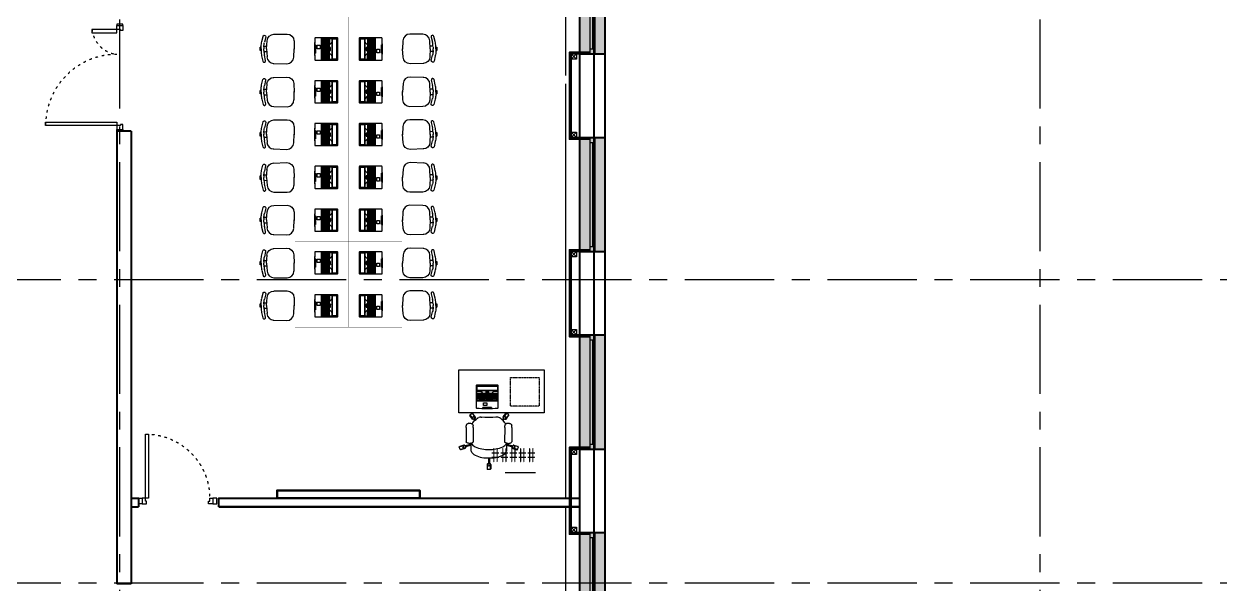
# Model space of a CAD drawing. Header units: millimetres. Extents: x -13407 to 8937287, y -2611 to 109271.
# Drawn here: x 54173 to 71033, y 11523 to 19375 of the extents above; entities that cross this region are included whole.
import ezdxf
from ezdxf import colors
from ezdxf.entities.mleader import LeaderData, LeaderLine
from ezdxf.enums import TextEntityAlignment as Align
from ezdxf.math import Vec2, Vec3

# ---------------------------------------------------------------- set-up
doc = ezdxf.new("R2010")
doc.units = ezdxf.units.MM
for name, pattern in [('ACAD_ISO03W100', [30, 12, -18]), ('CENTER', [2, 1.25, -0.25, 0.25, -0.25]), ('HIDDEN', [6, 4, -2])]:
    doc.linetypes.add(name, pattern=pattern)
for name, color, linetype, lineweight in [('_0', 250, 'Continuous', 9), ('_ТХ_мебель передв', 250, 'Continuous', 13), ('_ТХ_обор_комп принт', 30, 'Continuous', 13), ('АР_Двери', 5, 'Continuous', 18), ('АР_Маркер экспликации', 239, 'Continuous', 13), ('АР_Навесной фасад', 5, 'Continuous', 5), ('АР_Номер помещения', 1, 'Continuous', 25), ('АР_Окна БЛОК', 250, 'Continuous', 13), ('АР_Оси', 193, 'Continuous', 9), ('АР_Отметки', 250, 'Continuous', 15), ('АР_Перегородки газоблок', 165, 'Continuous', 30), ('АР_Подоконники', 163, 'Continuous', 9), ('АР_Помещения_площадь', 19, 'Continuous', 9), ('АР_Сущ Несущая стена', 202, 'Continuous', 30)]:
    doc.layers.add(name, color=color, linetype=linetype, lineweight=lineweight)
doc.styles.add('ISOCPEUR', font='isocpeur.ttf', dxfattribs={"width": 0.7})
doc.styles.get("Standard").update_dxf_attribs({"font": 'arial.ttf'})

# ---------------------------------------------------------------- blocks, each defined once
blk = doc.blocks.new('*U58')
at = {"true_color": 0xffffff}
h = blk.add_hatch(color=7, dxfattribs=at)
h.dxf.hatch_style = 1
h.paths.add_polyline_path([(-1600, -140), (0, -140), (0, 220), (-1600, 220)])
at = {"lineweight": 30}
for p, q in [((-1600, -140), (-1600, 220)), ((0, -140), (0, 220))]:
    blk.add_line(p, q, dxfattribs=at)
for p, q in [((0, 220), (-1600, 220)), ((-1600, 70), (0, 70)), ((-1600, 0), (0, 0)), ((-1530, 0), (-1530, 70)), ((-1530, 35), (-70, 35)), ((-70, 0), (-70, 70)), ((-1600, -140), (0, -140)), ((-1600, -140), (-1600, -140)), ((-1600, -140), (-1600, -140)), ((0, -140), (0, -140)), ((0, -140), (0, -140))]:
    blk.add_line(p, q)
blk = doc.blocks.new('*U11')
for points in [[(0, 0), (0, -80), (55, -80), (55, 0), (0, 0)], [(55, -80), (55, 0), (115, 0), (115, -40), (100, -40), (100, -80), (55, -80)], [(1045, -80), (1045, 0), (985, 0), (985, -40), (1000, -40), (1000, -80), (1045, -80)], [(1100, 0), (1100, -80), (1045, -80), (1045, 0), (1100, 0)]]:
    blk.add_lwpolyline(points)
blk.add_lwpolyline([(100, -80), (100, -980), (140, -980), (140, -80)], close=True)
at = {"linetype": 'ACAD_ISO03W100', "ltscale": 3}
blk.add_arc((100, -80), 900, 270, 0, dxfattribs=at)
blk = doc.blocks.new('Полуторная_на лестницу')
for points in [[(75, 80), (75, 1080), (125, 1080), (125, 80)], [(1375, 430), (1375, 80), (1425, 80), (1425, 430)]]:
    blk.add_lwpolyline(points, close=True)
for points in [[(0, 0), (0, 80), (20, 80), (20, 0), (0, 0)], [(20, 80), (20, 0), (90, 0), (90, 30), (75, 30), (75, 80), (20, 80)], [(1480, 80), (1480, 0), (1410, 0), (1410, 30), (1425, 30), (1425, 80), (1480, 80)], [(1500, 0), (1500, 80), (1480, 80), (1480, 0), (1500, 0)]]:
    blk.add_lwpolyline(points)
at = {"linetype": 'ACAD_ISO03W100', "ltscale": 3}
for centre, radius, start, end in [((75, 80), 1000, 0, 90), ((1465, 40), 392, 95.9075, 174.0925)]:
    blk.add_arc(centre, radius, start, end, dxfattribs=at)
blk = doc.blocks.new('*U41')
at = {"layer": 'АР_Номер помещения', "color": 7}
blk.add_circle((-20924, -2974), 400, dxfattribs=at)
at = {"layer": 'АР_Помещения_площадь', "color": 7}
blk.add_line((-18301, -10734), (-18723, -10734), dxfattribs=at)
at = {"color": 7, "style": 'ISOCPEUR', "width": 0.7, "flags": 1}
blk.add_attdef('КАТЕГОРИЯ', (-499, -2092), '', height=250, dxfattribs=at)
at = {"layer": 'АР_Номер помещения', "color": 7, "style": 'ISOCPEUR', "width": 0.7}
blk.add_attdef('НОМЕР_ПОМЕЩЕНИЯ', text='', height=300, dxfattribs=at).set_placement((-20924, -2974), align=Align.MIDDLE_CENTER)
at = {"layer": 'АР_Помещения_площадь', "color": 7, "lineweight": 30, "width": 0.7, "flags": 104}
blk.add_attdef('ИМЯ_ПОМЕЩЕНИЯ', text='', height=100, dxfattribs=at).set_placement((158, 1217), align=Align.MIDDLE_CENTER)
at = {"layer": 'АР_Помещения_площадь', "color": 7, "style": 'ISOCPEUR', "width": 0.7}
blk.add_attdef('ПЛОЩАДЬ_ПОМЕЩЕНИЯ', text='', height=200, dxfattribs=at).set_placement((-18296, -10487), align=Align.MIDDLE_RIGHT)
blk = doc.blocks.new('_DotSmall')
at = {"color": 0, "linetype": 'ByBlock', "const_width": 0.5}
blk.add_lwpolyline([(-0.0625, 0, 1), (0.0625, 0, 1)], format="xyb", close=True, dxfattribs=at)
blk = doc.blocks.new('A$Ce02d65bd')
at = {"ltscale": 100}
for points in [[(0, 0), (0, 75), (75, 75), (75, 0), (0, 0)], [(0, 0), (75, 75)], [(0, 75), (75, 0)]]:
    blk.add_lwpolyline(points, dxfattribs=at)
blk = doc.blocks.new('СК33 790х830')
for p, q in [((-25, 659), (-25, 719)), ((-20, 729), (20, 729)), ((-20, 729), (-20, 649)), ((20, 729), (20, 649)), ((25, 659), (25, 719)), ((-20, 649), (-16, 649)), ((-7, 568), (-7, 642)), ((-2, 649), (2, 649)), ((7, 568), (6, 642)), ((15, 649), (20, 649)), ((-403, 450), (-416, 412)), ((-416, 412), (-339, 388)), ((-350, 386), (-408, 405)), ((-403, 450), (-327, 426)), ((-335, 434), (-392, 452)), ((-338, 392), (-339, 388)), ((-333, 409), (-334, 405)), ((-250, 372), (-329, 399)), ((-327, 426), (-328, 422)), ((-250, 387), (-325, 410)), ((-319, 344), (-320, 340)), ((-320, 140), (-320, 340)), ((-316, 349), (-319, 344)), ((-312, 353), (-316, 349)), ((-306, 357), (-312, 353)), ((-298, 360), (-306, 357)), ((-290, 362), (-298, 360)), ((-290, 362), (-289, 362)), ((-280, 363), (-289, 362)), ((-280, 363), (-279, 363)), ((-270, 364), (-279, 363)), ((-270, 364), (-261, 363)), ((-261, 363), (-261, 363)), ((-261, 363), (-252, 362)), ((-252, 362), (-251, 362)), ((-251, 362), (-243, 360)), ((-249, 472), (-250, 402)), ((-250, 402), (-250, 398)), ((-250, 398), (-250, 380)), ((-250, 380), (-250, 370)), ((-250, 370), (-250, 362)), ((-243, 360), (-235, 357)), ((-235, 357), (-229, 353)), ((-229, 353), (-224, 349)), ((-224, 349), (-222, 344)), ((-222, 344), (-220, 340)), ((-221, 140), (-220, 340)), ((221, 344), (220, 340)), ((220, 140), (220, 340)), ((224, 349), (221, 344)), ((228, 353), (224, 349)), ((234, 357), (228, 353)), ((242, 360), (234, 357)), ((250, 362), (242, 360)), ((248, 472), (249, 380)), ((249, 387), (324, 410)), ((249, 372), (328, 399)), ((249, 380), (249, 370)), ((249, 370), (249, 362)), ((250, 362), (251, 362)), ((260, 363), (251, 362)), ((260, 363), (261, 363)), ((270, 364), (261, 363)), ((270, 364), (279, 363)), ((279, 363), (279, 363)), ((279, 363), (288, 362)), ((288, 362), (289, 362)), ((289, 362), (297, 360)), ((297, 360), (305, 357)), ((305, 357), (311, 353)), ((311, 353), (316, 349)), ((316, 349), (318, 344)), ((318, 344), (319, 340)), ((320, 140), (320, 340)), ((403, 450), (326, 426)), ((326, 426), (328, 422)), ((332, 409), (333, 405)), ((334, 434), (392, 452)), ((337, 392), (338, 388)), ((415, 412), (338, 388)), ((350, 386), (407, 405)), ((403, 450), (415, 412)), ((-320, 140), (-320, 131)), ((-320, 131), (-320, 123)), ((-320, 123), (-320, 115)), ((-319, 109), (-320, 115)), ((-318, 106), (-319, 109)), ((-315, 100), (-318, 106)), ((-311, 95), (-315, 100)), ((-305, 90), (-311, 95)), ((-303, 89), (-305, 90)), ((-296, 85), (-303, 89)), ((-293, 84), (-296, 85)), ((-290, 83), (-293, 84)), ((-284, 81), (-290, 83)), ((-281, 81), (-284, 81)), ((-278, 81), (-281, 81)), ((-274, 80), (-278, 81)), ((-277, -38), (-230, 27)), ((-240, 22), (-275, -27)), ((-270, 80), (-274, 80)), ((-267, 80), (-270, 80)), ((-263, 81), (-267, 80)), ((-260, 81), (-263, 81)), ((-257, 81), (-260, 81)), ((-257, 81), (-251, 83)), ((-248, 84), (-251, 83)), ((-245, 85), (-248, 84)), ((-245, 85), (-238, 89)), ((-245, -61), (-198, 4)), ((-236, 90), (-238, 89)), ((-237, 89), (-225, 73)), ((-236, 90), (-230, 95)), ((-230, 95), (-226, 100)), ((-230, 27), (-227, 25)), ((-226, 100), (-223, 106)), ((-225, 73), (-202, 42)), ((-222, 109), (-223, 106)), ((-222, 109), (-221, 115)), ((-221, 140), (-221, 131)), ((-221, 131), (-221, 123)), ((-221, 123), (-221, 115)), ((-221, 115), (-221, 115)), ((-216, 17), (-212, 14)), ((-202, 42), (-215, 25)), ((-192, 34), (-205, 17)), ((-202, 42), (-201, 40)), ((-201, 40), (-181, 26)), ((-201, 6), (-198, 4)), ((-181, 26), (-161, 10)), ((-161, 10), (-158, 8)), ((-158, 8), (-155, 7)), ((-155, 7), (-140, -1)), ((-56, 0), (56, 0)), ((55, 0), (99, -4)), ((155, 7), (139, -1)), ((155, 7), (158, 8)), ((158, 8), (160, 10)), ((174, 21), (160, 10)), ((180, 26), (174, 21)), ((200, 40), (180, 26)), ((187, 30), (196, 17)), ((192, 6), (189, 4)), ((236, -61), (189, 4)), ((197, 38), (206, 25)), ((200, 40), (201, 42)), ((217, 63), (201, 42)), ((207, 17), (204, 14)), ((225, 73), (217, 63)), ((221, 27), (218, 25)), ((220, 140), (220, 131)), ((220, 131), (220, 123)), ((220, 123), (220, 115)), ((220, 115), (220, 113)), ((221, 109), (220, 113)), ((222, 106), (221, 109)), ((268, -38), (221, 27)), ((225, 100), (222, 106)), ((229, 95), (225, 100)), ((237, 89), (225, 73)), ((235, 90), (229, 95)), ((231, 22), (267, -27)), ((237, 89), (235, 90)), ((244, 85), (237, 89)), ((247, 84), (244, 85)), ((250, 83), (247, 84)), ((256, 81), (250, 83)), ((259, 81), (256, 81)), ((262, 81), (259, 81)), ((266, 80), (262, 81)), ((270, 80), (266, 80)), ((273, 80), (270, 80)), ((277, 81), (273, 80)), ((280, 81), (277, 81)), ((283, 81), (280, 81)), ((283, 81), (289, 83)), ((292, 84), (289, 83)), ((295, 85), (292, 84)), ((295, 85), (302, 89)), ((304, 90), (302, 89)), ((304, 90), (310, 95)), ((310, 95), (314, 100)), ((314, 100), (317, 106)), ((318, 109), (317, 106)), ((318, 109), (319, 115)), ((319, 140), (319, 131)), ((319, 131), (319, 123)), ((319, 123), (319, 115)), ((319, 115), (319, 115)), ((-277, -38), (-245, -61)), ((-200, -7), (-235, -56)), ((-140, -1), (-125, -4)), ((-125, -4), (-110, -5)), ((-110, -5), (-99, -4)), ((-99, -4), (-55, 0)), ((111, -5), (99, -4)), ((111, -5), (125, -4)), ((125, -4), (139, -1)), ((191, -7), (226, -56)), ((268, -38), (236, -61))]:
    blk.add_line(p, q)
for centre in [(0, 661), (-345, 411), (344, 411), (-221, 6), (212, 6)]:
    blk.add_circle(centre, 20)
for centre, radius, start, end in [((-20, 719), 5, 90, 180), ((0, 661), 17, 279.4623, 260.5377), ((20, 719), 5, 0, 90), ((-152, 436), 103, 113.6677, 159.763), ((-15, 128), 440, 88.0553, 113.9054), ((-20, 659), 5, 180, 270), ((14, 128), 440, 66.0946, 91.9447), ((20, 659), 5, 270, 0), ((151, 436), 103, 20.237, 66.3323), ((-406, 409), 5, 162.3275, 252.3275), ((-394, 447), 5, 72.3275, 162.3275), ((-345, 411), 17, 351.7899, 332.8652), ((-349, 391), 5, 252.3275, 342.3275), ((-337, 429), 5, 342.3275, 72.3275), ((-152, 318), 103, 113.6677, 155.3986), ((-15, 10), 440, 88.0553, 113.9054), ((14, 10), 440, 66.0946, 91.9447), ((151, 318), 103, 24.6014, 66.3323), ((344, 411), 17, 207.1348, 188.2101), ((336, 429), 5, 107.6725, 197.6725), ((348, 391), 5, 197.6725, 287.6725), ((393, 447), 5, 17.6725, 107.6725), ((405, 409), 5, 287.6725, 17.6725), ((-236, 19), 5, 54, 144), ((-221, 6), 17, 63.4623, 44.5377), ((212, 6), 17, 135.4623, 116.5377), ((227, 19), 5, 36, 126), ((-271, -30), 5, 144, 234), ((-239, -53), 5, 234, 324), ((-204, -4), 5, 324, 54), ((195, -4), 5, 126, 216), ((230, -53), 5, 216, 306), ((263, -30), 5, 306, 36)]:
    blk.add_arc(centre, radius, start, end)
blk = doc.blocks.new('laptop')
at = {"color": 0}
for p, q in [((-150, 325), (-155, 323)), ((-150, 325), (-155, 323)), ((-155, 323), (-155, 10)), ((-155, 323), (-155, 10)), ((-150, 313), (-155, 311)), ((155, 248), (-155, 248)), ((0, 326), (-150, 325)), ((0, 326), (-150, 325)), ((0, 314), (-150, 313)), ((-147, 210), (-147, 234)), ((-147, 210), (-147, 100)), ((147, 210), (-147, 210)), ((-147, 210), (-72, 210)), ((-130, 194), (-147, 194)), ((147, 192), (-147, 192)), ((147, 173), (-147, 173)), ((-143, 309), (-140, 310)), ((-143, 254), (-143, 309)), ((-140, 253), (-143, 254)), ((-140, 310), (140, 310)), ((140, 253), (-140, 253)), ((-138, 192), (-138, 173)), ((-137, 244), (-96, 244)), ((-130, 210), (-130, 194)), ((-129, 173), (-129, 155)), ((-128, 210), (-128, 194)), ((76, 194), (-128, 194)), ((-119, 192), (-119, 173)), ((-111, 210), (-111, 194)), ((-110, 173), (-110, 155)), ((-99, 192), (-99, 173)), ((-94, 210), (-94, 194)), ((-68, 219), (-92, 243)), ((-90, 173), (-90, 155)), ((-80, 192), (-80, 173)), ((-77, 210), (-77, 194)), ((-71, 173), (-71, 155)), ((-60, 210), (-60, 194)), ((-60, 192), (-60, 173)), ((-51, 173), (-51, 155)), ((-43, 210), (-43, 194)), ((-41, 192), (-41, 173)), ((-32, 173), (-32, 155)), ((-26, 210), (-26, 194)), ((-19, 242), (-21, 242)), ((-21, 242), (-21, 237)), ((-21, 237), (-19, 237)), ((-21, 226), (-21, 220)), ((21, 226), (-21, 226)), ((-21, 220), (21, 220)), ((-21, 192), (-21, 173)), ((-19, 237), (-19, 242)), ((-12, 173), (-12, 155)), ((-9, 210), (-9, 194)), ((-6, 242), (-8, 242)), ((-8, 242), (-8, 237)), ((-8, 237), (-6, 237)), ((-6, 237), (-6, 242)), ((-2, 192), (-2, 173)), ((150, 325), (0, 326)), ((150, 325), (0, 326)), ((150, 313), (0, 314)), ((8, 242), (6, 242)), ((6, 242), (6, 237)), ((6, 237), (8, 237)), ((7, 173), (7, 155)), ((8, 237), (8, 242)), ((8, 210), (8, 194)), ((18, 192), (18, 173)), ((21, 242), (19, 242)), ((19, 242), (19, 237)), ((19, 237), (21, 237)), ((21, 237), (21, 242)), ((21, 220), (21, 226)), ((25, 210), (25, 194)), ((27, 173), (27, 155)), ((37, 192), (37, 173)), ((42, 210), (42, 194)), ((46, 173), (46, 155)), ((57, 192), (57, 173)), ((59, 210), (59, 194)), ((66, 173), (66, 155)), ((68, 219), (92, 243)), ((69, 210), (69, 211)), ((69, 210), (69, 211)), ((147, 210), (69, 210)), ((76, 210), (76, 194)), ((76, 192), (76, 173)), ((79, 210), (79, 194)), ((147, 194), (79, 194)), ((85, 173), (85, 155)), ((96, 244), (137, 244)), ((96, 210), (96, 194)), ((96, 192), (96, 173)), ((105, 173), (105, 155)), ((113, 210), (113, 194)), ((129, 192), (129, 100)), ((130, 210), (130, 194)), ((140, 310), (143, 309)), ((143, 254), (140, 253)), ((143, 309), (143, 254)), ((147, 234), (147, 210)), ((147, 210), (147, 100)), ((155, 323), (150, 325)), ((155, 323), (150, 325)), ((155, 311), (150, 313)), ((155, 10), (155, 323)), ((155, 10), (155, 323)), ((-155, 10), (-155, 8)), ((-155, 8), (-152, 5)), ((-152, 5), (-150, 5)), ((-150, 5), (0, 0)), ((147, 155), (-147, 155)), ((147, 137), (-147, 137)), ((147, 118), (-147, 118)), ((147, 100), (-147, 100)), ((-123, 155), (-123, 137)), ((-123, 118), (-123, 100)), ((-114, 137), (-114, 118)), ((-103, 155), (-103, 137)), ((-98, 118), (-98, 100)), ((-94, 137), (-94, 118)), ((-84, 155), (-84, 137)), ((-75, 137), (-75, 118)), ((-74, 118), (-74, 100)), ((-64, 155), (-64, 137)), ((-59, 14), (-59, 1)), ((59, 14), (-59, 14)), ((-59, 1), (-59, 14)), ((-59, 14), (59, 14)), ((-55, 137), (-55, 118)), ((-55, 118), (-55, 100)), ((-45, 155), (-45, 137)), ((-36, 137), (-36, 118)), ((-25, 155), (-25, 137)), ((-16, 137), (-16, 118)), ((-6, 155), (-6, 137)), ((0, 0), (150, 5)), ((3, 137), (3, 118)), ((9, 118), (9, 100)), ((14, 155), (14, 137)), ((23, 137), (23, 118)), ((29, 118), (29, 100)), ((33, 155), (33, 137)), ((42, 137), (42, 118)), ((48, 118), (48, 100)), ((53, 155), (53, 137)), ((59, 1), (59, 14)), ((59, 14), (59, 1)), ((62, 137), (62, 118)), ((68, 118), (68, 100)), ((72, 155), (72, 137)), ((81, 137), (81, 118)), ((87, 118), (87, 100)), ((90, 118), (90, 100)), ((92, 155), (92, 137)), ((109, 137), (109, 100)), ((150, 5), (153, 6)), ((153, 6), (155, 8)), ((155, 8), (155, 10))]:
    blk.add_line(p, q, dxfattribs=at)
blk.add_lwpolyline([(-52, 79), (-4, 79), (-4, 39), (-52, 39)], close=True, dxfattribs=at)
for centre, radius, start, end in [((-137, 234), 10, 90, 180), ((-96, 239), 5, 45, 90), ((-72, 215), 5, 270, 45), ((72, 215), 5, 135, 236.1175), ((96, 239), 5, 90, 135), ((137, 234), 10, 0, 90), ((-150, 10), 5, 180, 266.4167), ((0, 2405), 2405, 266.4167, 273.5833), ((150, 10), 5, 273.5833, 0)]:
    blk.add_arc(centre, radius, start, end, dxfattribs=at)
blk = doc.blocks.new('стол с тумбой 1200х600')
blk.add_lwpolyline([(-19012, 19801), (-19012, 21001), (-19612, 21001), (-19612, 19801)], close=True)
at = {"linetype": 'HIDDEN', "ltscale": 0.1}
blk.add_lwpolyline([(-19505, 19875), (-19105, 19875), (-19105, 20275), (-19505, 20275)], close=True, dxfattribs=at)
blk = doc.blocks.new('У074')
at = {"layer": '_ТХ_мебель передв', "const_width": 2}
blk.add_lwpolyline([(271167, 70388.5), (272367, 70388.5), (272367, 69638.5), (271167, 69638.5)], close=True, dxfattribs=at)
blk = doc.blocks.new('стуо без подлокот')
at = {"extrusion": (-5.44802e-05, 0.000471638, 1)}
for p, q in [((-8645, 20682, 0), (-8627, 20756, 0)), ((-8588, 20746, 0), (-8606, 20672, 0)), ((-8603, 20770, 0), (-8602, 20770, 0)), ((-8474, 20785, 0), (-8288, 20787, 0)), ((-8669, 20558, 0), (-8669, 20606, 0)), ((-8668, 20606, 0), (-8669, 20558, 0)), ((-8654, 20606, 0), (-8668, 20606, 0)), ((-8654, 20582, 0), (-8653, 20617, 0)), ((-8654, 20582, 0), (-8654, 20606, 0)), ((-8654, 20582, 0), (-8654, 20558, 0)), ((-8654, 20582, 0), (-8654, 20548, 0)), ((-8615, 20606, 0), (-8615, 20581, 0)), ((-8615, 20557, 0), (-8615, 20582, 0)), ((-8614, 20620, 0), (-8574, 20619, 0)), ((-8577, 20581, 0), (-8569, 20694, 0)), ((-8577, 20582), (-8571, 20469, 0)), ((-8195, 20464, 0), (-8189, 20582, 0)), ((-8193, 20693, 0), (-8189, 20575, 0)), ((-8654, 20558, 0), (-8669, 20558, 0)), ((-8647, 20482, 0), (-8630, 20408, 0)), ((-8615, 20543, 0), (-8575, 20543, 0)), ((-8591, 20417, 0), (-8608, 20492, 0)), ((-8606, 20393, 0), (-8605, 20394, 0)), ((-8484, 20377, 0), (-8294, 20371, 0))]:
    blk.add_line(p, q, dxfattribs=at)
at = {"extrusion": (5.44802e-05, -0.000471638, -1)}
for centre, major_axis, start_param, end_param in [((-8608, 20751, 0), (12.7, 14.6, 0), 4.240369, 5.829345), ((-8607, 20751, 0), (12.7, 14.6, 0), -0.45384, 1.098777), ((-8473, 20688, 0), (63.4, 73.1, 0), 4.061153, 5.558057), ((-8290, 20690, 0), (63.4, 73.1, 0), -0.725128, 0.826554), ((-8363, 20612, 0), (-219, 190, 0), 5.584367, 5.811166), ((-8325, 20602, 0), (190, 219, 0), 4.01357, 4.240369)]:
    blk.add_ellipse(centre, major_axis=major_axis, ratio=1, start_param=start_param, end_param=end_param, dxfattribs=at)
at = {"extrusion": (-5.44802e-05, 0.000471638, 1)}
for centre, major_axis, start_param, end_param in [((-8364, 20547, 0), (-222, -187, 0), 5.584367, 5.811166), ((-8611, 20412, 0), (12.4, -14.8, 0), 4.240369, 5.829345), ((-8325, 20557, 0), (187, -222, 0), 4.01357, 4.240369), ((-8610, 20412, 0), (12.4, -14.8, 0), -0.45384, 1.098777), ((-8475, 20473, 0), (62.2, -74.2, 0), 4.061153, 5.558057), ((-8292, 20468, 0), (62.2, -74.2, 0), -0.725128, 0.826554)]:
    blk.add_ellipse(centre, major_axis=major_axis, ratio=1, start_param=start_param, end_param=end_param, dxfattribs=at)

msp = doc.modelspace()

# ---------------------------------------------------------------- linework, layer by layer
for points in [[(62106.9, 18980), (61817.7, 18980), (61817.7, 17760), (62106.9, 17760)], [(62106.9, 18967.5), (61830.2, 18967.5), (61830.2, 17772.5), (62106.9, 17772.5)], [(62087.3, 18955), (61842.7, 18955), (61842.7, 17785), (62049.7, 17785)], [(62106.9, 16210), (61817.7, 16210), (61817.7, 14990), (62106.9, 14990)], [(62106.9, 16197.5), (61830.2, 16197.5), (61830.2, 15002.5), (62106.9, 15002.5)], [(62087.3, 16185), (61842.7, 16185), (61842.7, 15015), (62049.7, 15015)], [(62106.9, 13440), (61817.7, 13440), (61817.7, 12220), (62106.9, 12220)], [(62106.9, 13427.5), (61830.2, 13427.5), (61830.2, 12232.5), (62106.9, 12232.5)], [(62087.3, 13415), (61842.7, 13415), (61842.7, 12245), (62049.7, 12245)]]:
    msp.add_lwpolyline(points)
at = {"layer": '_ТХ_обор_комп принт', "lineweight": 35}
msp.add_lwpolyline([(57720.1, 12724.4), (57720.1, 12835.6), (59719.9, 12835.6), (59719.9, 12724.4)], close=True, dxfattribs=at)
at = {"layer": 'АР_Навесной фасад', "ltscale": 100}
for p, q in [((62315, 9760), (62315, 27630)), ((62325, 9770), (62325, 27640))]:
    msp.add_line(p, q, dxfattribs=at)
at = {"layer": 'АР_Оси', "linetype": 'CENTER', "ltscale": 1000}
for p, q in [((55515, -1811.3), (55515, 32496.2)), ((55515, -1811.3), (55515, 32496.2)), ((62165, -1811.3), (62165, 32496.2)), ((68415, -1811.3), (68415, 32496.2)), ((-12563.8, 15790), (71033.4, 15790)), ((-12563.8, 11540), (71033.4, 11540))]:
    msp.add_line(p, q, dxfattribs=at)
at = {"layer": 'АР_Перегородки газоблок', "ltscale": 100}
for points in [[(55675, 12724.4), (55774.9, 12724.5), (55774.8, 12604.5)], [(56904.8, 12604.4), (56904.9, 12724.4), (61965, 12724.4)], [(56904.9, 12724.4), (61965, 12724.4)], [(55675, 12604.4), (55774.9, 12604.5)], [(61965, 12604.4), (56904.8, 12604.4)], [(56904.8, 12604.4), (61965, 12604.4)]]:
    msp.add_lwpolyline(points, dxfattribs=at)
at = {"layer": 'АР_Подоконники', "ltscale": 100}
for p, q in [((61765, 18655), (61765, 26660.4)), ((61765, 12724.4), (61765, 18535)), ((61765, 9610), (61765, 12604.4))]:
    msp.add_line(p, q, dxfattribs=at)
at = {"layer": 'АР_Сущ Несущая стена', "ltscale": 100}
for p, q in [((62165, 9610), (62165, 27480)), ((61965, 9610), (61965, 27280)), ((61965, 17785), (61965, 18955)), ((55475, 17874.6), (55475, 15416.5)), ((55675, 17874.6), (55475, 17874.6)), ((55675, 17874.6), (55475, 17874.6)), ((55675, 17874.6), (55675, 11522.8)), ((55475, 15456.2), (55475, 11522.8)), ((55675, 11522.8), (55475, 11522.8))]:
    msp.add_line(p, q, dxfattribs=at)

# ---------------------------------------------------------------- block references
at = {"layer": '_0', "color": 1, "lineweight": -3, "ltscale": 500, "rotation": 270}
for p in [(61842.7, 18955), (61842.7, 17860), (61842.7, 16185), (61842.7, 15090), (61842.7, 13415), (61842.7, 12320)]:
    msp.add_blockref('A$Ce02d65bd', p, dxfattribs=at)
at = {"layer": '_ТХ_мебель передв'}
for name, p, rotation in [('У074', (128358.5, -252442.6), 90), ('У074', (128358.5, -253642.6), 90), ('стуо без подлокот', (51290.4, 39002.6, 0), 180), ('У074', (128358.5, -254842.6), 90), ('стуо без подлокот', (51290.4, 37802.6, 0), 180), ('У074', (128358.5, -256042.6), 90), ('стуо без подлокот', (51290.4, 36602.6, 0), 180), ('СК33 790х830', (60688.5, 13857.3), 180)]:
    msp.add_blockref(name, p, dxfattribs=dict(at, rotation=rotation))
at = {"layer": '_ТХ_мебель передв', "xscale": -1}
for name, p, rotation in [('У074', (-10918.5, -252442.6), 270), ('У074', (-10918.5, -253642.6), 270), ('стуо без подлокот', (66149.6, 39002.6, 0), 180), ('стуо без подлокот', (66149.6, 37802.6, 0), 180), ('У074', (-10918.5, -254842.6), 270), ('стуо без подлокот', (66149.6, 36602.6, 0), 180), ('У074', (-10918.5, -256042.6), 270), ('стол с тумбой 1200х600', (81266.1, -5087.8), 90)]:
    msp.add_blockref(name, p, dxfattribs=dict(at, rotation=rotation))
at = {"layer": '_ТХ_мебель передв'}
for p in [(66149.6, -1553.8, 0), (66149.6, -2753.8, 0), (66149.6, -3953.8, 0), (66149.6, -5153.8, 0)]:
    msp.add_blockref('стуо без подлокот', p, dxfattribs=at)
at = {"layer": '_ТХ_мебель передв', "xscale": -1}
for p in [(51290.4, -1553.8, 0), (51290.4, -2753.8, 0), (51290.4, -3953.8, 0), (51290.4, -5153.8, 0)]:
    msp.add_blockref('стуо без подлокот', p, dxfattribs=at)
at = {"layer": '_ТХ_обор_комп принт'}
for p, rotation in [((58244.3, 19024.4), 269.9999999999999), ((59195.7, 19024.4), 89.99999999999997), ((58244.3, 18424.4), 269.9999999999999), ((59195.7, 18424.4), 89.99999999999997), ((58244.3, 17824.4), 269.9999999999999), ((59195.7, 17824.4), 89.99999999999997), ((58244.3, 17224.4), 269.9999999999999), ((59195.7, 17224.4), 89.99999999999997), ((58244.3, 16624.4), 269.9999999999999), ((59195.7, 16624.4), 89.99999999999997), ((58244.3, 16024.4), 269.9999999999999), ((59195.7, 16024.4), 89.99999999999997), ((58244.3, 15424.4), 269.9999999999999), ((59195.7, 15424.4), 89.99999999999997)]:
    msp.add_blockref('laptop', p, dxfattribs=dict(at, rotation=rotation))
msp.add_blockref('laptop', (60664.7, 13984.4), dxfattribs=at)
at = {"layer": 'АР_Двери', "rotation": 90.00000000000001}
msp.add_blockref('Полуторная_на лестницу', (55555, 17874.6), dxfattribs=at)
at = {"layer": 'АР_Двери', "xscale": -1, "rotation": 180}
msp.add_blockref('*U11', (55774.9, 12644.5), dxfattribs=at)
at = {"layer": 'АР_Маркер экспликации', "color": 7}
ref = msp.add_blockref('*U41', (79641.2, 23816.2), dxfattribs=at)
ref.add_attrib('НОМЕР_ПОМЕЩЕНИЯ', '411', dxfattribs={"layer": 'АР_Номер помещения', "color": 7, "height": 300, "style": 'ISOCPEUR', "width": 0.7}).set_placement((58716.8, 20842.3), align=Align.MIDDLE_CENTER)
ref.add_attrib('ПЛОЩАДЬ_ПОМЕЩЕНИЯ', '#####', dxfattribs={"layer": 'АР_Помещения_площадь', "color": 7, "height": 200, "style": 'ISOCPEUR', "width": 0.7}).set_placement((61345.5, 13328.8), align=Align.MIDDLE_RIGHT)
at = {"layer": 'АР_Окна БЛОК', "rotation": 270}
for p in [(62105, 18955), (62105, 16185), (62105, 13415), (62105, 10645)]:
    msp.add_blockref('*U58', p, dxfattribs=at)

# ---------------------------------------------------------------- leaders
at = {"layer": 'АР_Отметки'}
ml = msp.add_multileader_mtext('Standard', dxfattribs=at)
ml.set_content('+9,800', color=256, style='ISOCPEUR')
ml.set_leader_properties(color=256, linetype='Continuous', lineweight=-1)
ml.set_arrow_properties(name='DOTSMALL')
ml.build(insert=Vec2(0, 0))
ml.multileader.update_dxf_attribs({"has_text_frame": 1, "text_left_attachment_type": 4, "text_right_attachment_type": 4, "dogleg_length": 100, "arrow_head_size": 180})
ctx = ml.context
ctx.base_point, ctx.char_height, ctx.arrow_head_size, ctx.landing_gap_size, ctx.plane_origin = Vec3(54552.7, 26703.1), 250, 180, 50, Vec3(54303.4, 26042.3)
ctx.left_attachment, ctx.right_attachment = 4, 4
notes = []
notes.append((ctx, [(0, (0, 0, 0), (0, 0), (1, 0), 1, [])]))
ctx.mtext.insert, ctx.mtext.width, ctx.mtext.line_spacing_style, ctx.mtext.flow_direction = Vec3(54602.7, 27036.4), 852.697, 2, 5
ml = msp.add_multileader_mtext('Standard', dxfattribs=at)
ml.set_content('+9,800', color=256, style='ISOCPEUR')
ml.set_leader_properties(color=256, linetype='Continuous', lineweight=-1)
ml.set_arrow_properties(name='DOTSMALL')
ml.build(insert=Vec2(0, 0))
ml.multileader.update_dxf_attribs({"has_text_frame": 1, "text_left_attachment_type": 4, "text_right_attachment_type": 4, "dogleg_length": 100, "arrow_head_size": 180})
ctx = ml.context
ctx.base_point, ctx.char_height, ctx.arrow_head_size, ctx.landing_gap_size, ctx.plane_origin = Vec3(54552.7, 26703.1), 250, 180, 50, Vec3(54303.4, 26042.3)
ctx.left_attachment, ctx.right_attachment = 4, 4
notes.append((ctx, [(0, (0, 0, 0), (0, 0), (1, 0), 1, [])]))
ctx.mtext.insert, ctx.mtext.width, ctx.mtext.line_spacing_style, ctx.mtext.flow_direction = Vec3(54602.7, 27036.4), 852.697, 2, 5
for ctx, leaders in notes:
    for number, flags, end, landing, length, lines in leaders:
        leader = LeaderData()
        leader.index, (leader.has_last_leader_line, leader.has_dogleg_vector, leader.attachment_direction) = number, flags
        leader.last_leader_point, leader.dogleg_vector, leader.dogleg_length = Vec3(end), Vec3(landing), length
        for number, points, colour, breaks in lines:
            line = LeaderLine()
            line.index, line.vertices, line.color, line.breaks = number, Vec3.list(points), colors.encode_raw_color(colour), breaks
            leader.lines.append(line)
        ctx.leaders.append(leader)

doc.saveas('drawing.dxf')
